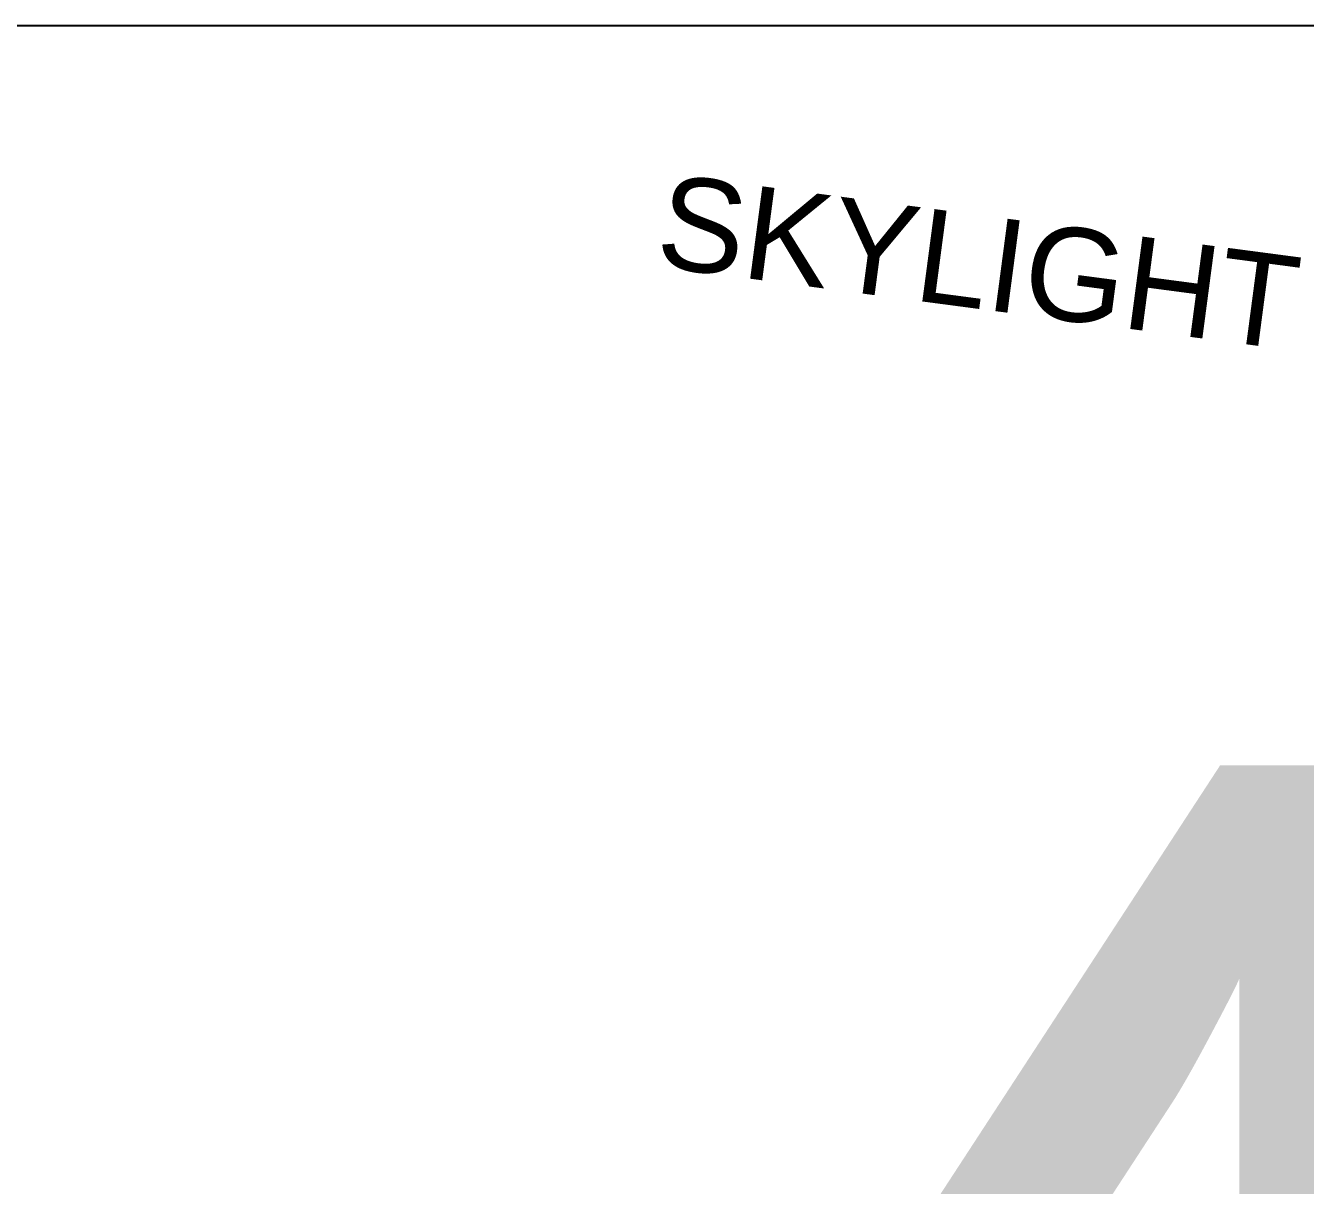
# Model space of a CAD drawing. Header units: millimetres. Extents: x -179928 to 528275, y -469666 to 511935.
# Drawn here: x 134536 to 135635, y 93212 to 94207 of the extents above; entities that cross this region are included whole.
import ezdxf

# ---------------------------------------------------------------- set-up
doc = ezdxf.new("R2010")
doc.units = ezdxf.units.MM
doc.linetypes.add('DASHED', pattern=[0.75, 0.5, -0.25])
for name, color, linetype in [('ad-Elevation 10', 8, 'Continuous'), ('ad-Furniture', 8, 'Continuous'), ('ad-Lvl-Plinth', 30, 'Continuous'), ('ad-Text main', 7, 'Continuous')]:
    doc.layers.add(name, color=color, linetype=linetype)
doc.styles.add('Sections_The woods Site plan_Entrances$0$Standard', font='arial.ttf')
doc.styles.get("Standard").update_dxf_attribs({"font": 'arial.ttf'})

# ---------------------------------------------------------------- blocks, each defined once
blk = doc.blocks.new('zw$DAD3')
at = {"true_color": 0x7f5f3f, "transparency": 33554610}
h = blk.add_hatch(dxfattribs=at)
h.set_pattern_fill('DOTS', color=37, scale=20, angle=360)
h.set_pattern_definition([(360, (-800139.518, 271344.397), (15.875, 31.75), [0, -31.75])])
h.paths.add_polyline_path([(450, -2530), (2915, -2530), (2915, -450), (450, -450)])
at = {"layer": 'ad-Elevation 10', "linetype": 'DASHED'}
blk.add_lwpolyline([(0, -2980), (3365, -2980), (3365, 0), (0, 0)], close=True, dxfattribs=at)
for points in [[(1071.7, 0), (1071.7, -2980)], [(1171.7, 0), (1171.7, -2980)]]:
    blk.add_lwpolyline(points, dxfattribs=at)
at = {"layer": 'ad-Elevation 10'}
blk.add_lwpolyline([(450, -2530), (2915, -2530), (2915, -450), (450, -450)], close=True, dxfattribs=at)
at = {"layer": 'ad-Text main', "insert": (1682.5, 80.9), "char_height": 80, "width": 1164.819, "attachment_point": 5}
blk.add_mtext('SKYLIGHT ABOVE', dxfattribs=at)
blk = doc.blocks.new('1625_East Villa')
at = {"layer": 'ad-Furniture'}
blk.add_blockref('zw$DAD3', (3610, 8185), dxfattribs=at)
blk = doc.blocks.new("All Plot's Villa Plans")
at = {"ltscale": 5, "rotation": 352.4703876422526}
blk.add_blockref('1625_East Villa', (129230.4, 86475.4), dxfattribs=at)
blk = doc.blocks.new('zw$63CD')
at = {"layer": 'ad-Lvl-Plinth', "insert": (143657.9, -6490.4), "char_height": 1269.985, "width": 5416.267, "attachment_point": 5, "style": 'Sections_The woods Site plan_Entrances$0$Standard', "bg_fill": 19, "box_fill_scale": 1.5, "bg_fill_color": 257, "bg_fill_transparency": 0}
blk.add_mtext('\\pxt4;498.85', dxfattribs=at)

msp = doc.modelspace()

# ---------------------------------------------------------------- block references
at = {"ltscale": 5}
msp.add_blockref("All Plot's Villa Plans", (0, 0), dxfattribs=at)

# ---------------------------------------------------------------- next in the draw order: block references
at = {"layer": 'ad-Lvl-Plinth', "ltscale": 5}
msp.add_blockref('zw$63CD', (-5982.9, 99418.6), dxfattribs=at)

doc.saveas('drawing.dxf')
